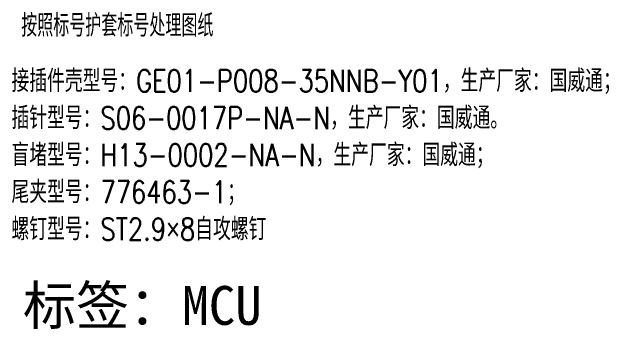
# Model space of a CAD drawing. Header units: millimetres. Extents: x 62 to 1873, y 998 to 1938.
# Drawn here: x 1234.4 to 1288.1, y 1704.3 to 1732.8 of the extents above; entities that cross this region are included whole.
import ezdxf

# ---------------------------------------------------------------- set-up
doc = ezdxf.new("R2010")
doc.units = ezdxf.units.MM
doc.layers.add('AM60', color=3, linetype='Continuous', lineweight=25)
doc.styles.get("Standard").update_dxf_attribs({"font": 'arial.ttf'})
doc.styles.add('TE', font='txt.shx', dxfattribs={"width": 0.8, "bigfont": 'HZTXT.SHX'})

msp = doc.modelspace()

# ---------------------------------------------------------------- texts
at = {"layer": 'AM60', "attachment_point": 1}
for s, width, insert, char_height in [('{\\Fisocp,gbcbig|c134;\\C3;按照标号护套标号处理图纸}', 36.31, (1235.233, 1732.606), 2), ('{\\fSimSun|b0|i0|c134|p2;\\C3;标签：MCU}', 50.04824, (1235.389, 1708.177), 3.5)]:
    msp.add_mtext_dynamic_manual_height_columns(s, width=width, gutter_width=12.5, heights=[0], dxfattribs=dict(at, insert=insert, char_height=char_height))
at = {"layer": 'AM60', "color": 2, "insert": (1234.357, 1727.624), "char_height": 2, "attachment_point": 1, "style": 'TE'}
msp.add_mtext_dynamic_manual_height_columns('{\\C3;接插件壳型号：GE01-P008-35NNB-Y01，生产厂家：国威通；\\P插针型号：S06-0017P-NA-N，生产厂家：国威通。\\P盲堵型号：H13-0002-NA-N，生产厂家：国威通；\\P尾夹型号：776463-1；\\P螺钉型号：ST2.9\\fDengXian|b0|i0|c0|p2;×\\Ftxt,hztxt|c134;8自攻螺钉}', width=93.97317, gutter_width=12.5, heights=[0], dxfattribs=at)

doc.saveas('drawing.dxf')
